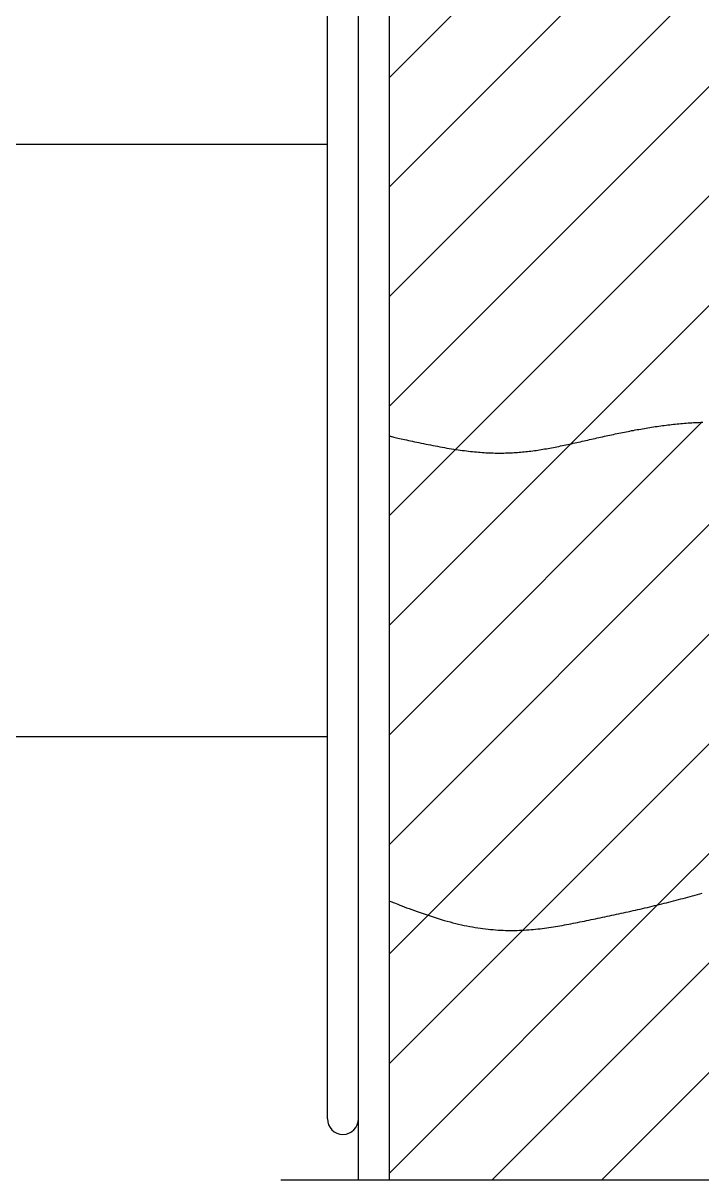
# Model space of a CAD drawing. Extents: x 443 to 1217, y -1921 to -677.
# Drawn here: x 899.13 to 904.97, y -1450.5 to -1440.56 of the extents above; entities that cross this region are included whole.
import ezdxf

# ---------------------------------------------------------------- set-up
doc = ezdxf.new("R2010")
doc.units = 0
doc.header["$MEASUREMENT"] = 0
for name, color, linetype in [('2', 2, 'CONTINUOUS'), ('3', 8, 'CONTINUOUS'), ('5', 7, 'CONTINUOUS')]:
    doc.layers.add(name, color=color, linetype=linetype)

msp = doc.modelspace()

# ---------------------------------------------------------------- linework, layer by layer
at = {"layer": '2', "color": 8, "linetype": 'Continuous'}
for p, q in [((902.281, -1442.907), (909.1974, -1435.9905)), ((902.281, -1443.8488), (910.1181, -1436.0117)), ((902.281, -1441.0232), (907.2809, -1436.0233)), ((903.8372, -1444.1763), (911.9683, -1436.0452)), ((902.281, -1441.9651), (908.1383, -1436.1078)), ((902.8515, -1444.2202), (910.9426, -1436.1291)), ((902.281, -1446.6744), (904.9679, -1443.9876)), ((902.281, -1447.6163), (905.8655, -1444.0318)), ((904.5837, -1448.1393), (908.6331, -1444.0899)), ((902.281, -1445.7326), (903.8372, -1444.1763)), ((902.281, -1444.7907), (902.8515, -1444.2202)), ((903.4506, -1448.3304), (907.5665, -1444.2146)), ((902.6113, -1448.2279), (906.5799, -1444.2593)), ((903.1647, -1450.5001), (905.7174, -1447.9474)), ((902.281, -1450.4419), (904.5837, -1448.1393)), ((904.1066, -1450.5001), (906.4928, -1448.1138)), ((902.281, -1448.5582), (902.6113, -1448.2279)), ((902.281, -1449.5001), (903.4506, -1448.3304))]:
    msp.add_line(p, q, dxfattribs=at)
at = {"layer": '3', "color": 3, "linetype": 'Continuous'}
for p, q in [((902.281, -1450.5001), (902.281, -1429.7207)), ((902.0146, -1450.5001), (902.0146, -1430.4134)), ((901.7482, -1449.9758), (901.7482, -1437.988)), ((901.3486, -1450.5001), (914.6687, -1450.5001))]:
    msp.add_line(p, q, dxfattribs=at)
at = {"layer": '3', "color": 3}
for p, q in [((904.5824, -1444.0233), (904.598, -1444.0211)), ((904.598, -1444.0211), (904.6136, -1444.0189)), ((904.6136, -1444.0189), (904.6292, -1444.0167)), ((904.6292, -1444.0167), (904.6447, -1444.0147)), ((904.6447, -1444.0147), (904.6605, -1444.0127)), ((904.6605, -1444.0127), (904.6761, -1444.0107)), ((904.6761, -1444.0107), (904.6917, -1444.0089)), ((904.6917, -1444.0089), (904.7073, -1444.0071)), ((904.7073, -1444.0071), (904.7231, -1444.0055)), ((904.7231, -1444.0055), (904.7386, -1444.0037)), ((904.7386, -1444.0037), (904.7544, -1444.0021)), ((904.7544, -1444.0021), (904.77, -1444.0007)), ((904.77, -1444.0007), (904.7858, -1443.9993)), ((904.7858, -1443.9993), (904.8016, -1443.9979)), ((904.8016, -1443.9979), (904.8172, -1443.9965)), ((904.8172, -1443.9965), (904.833, -1443.9953)), ((904.833, -1443.9953), (904.8487, -1443.9941)), ((904.8487, -1443.9941), (904.8645, -1443.9931)), ((904.8645, -1443.9931), (904.8803, -1443.9919)), ((904.8803, -1443.9919), (904.8961, -1443.9909)), ((904.8961, -1443.9909), (904.9119, -1443.9901)), ((904.9119, -1443.9901), (904.9277, -1443.9893)), ((904.9277, -1443.9893), (904.9434, -1443.9885)), ((904.9434, -1443.9885), (904.9592, -1443.9877)), ((904.9592, -1443.9877), (904.975, -1443.9871)), ((902.2809, -1444.1064), (902.2847, -1444.1072)), ((902.2847, -1444.1072), (902.2897, -1444.1084)), ((902.2897, -1444.1084), (902.2959, -1444.1098)), ((902.2959, -1444.1098), (902.3031, -1444.1116)), ((902.3031, -1444.1116), (902.3115, -1444.1136)), ((902.3115, -1444.1136), (902.3208, -1444.1158)), ((902.3208, -1444.1158), (902.3312, -1444.118)), ((902.3312, -1444.118), (902.3426, -1444.1206)), ((902.3426, -1444.1206), (902.3548, -1444.1234)), ((904.0661, -1444.1228), (904.0819, -1444.1192)), ((904.0819, -1444.1192), (904.0977, -1444.1158)), ((904.0977, -1444.1158), (904.1135, -1444.1122)), ((904.1135, -1444.1122), (904.1293, -1444.1088)), ((904.1293, -1444.1088), (904.1448, -1444.1054)), ((904.1448, -1444.1054), (904.1606, -1444.1018)), ((904.1606, -1444.1018), (904.1764, -1444.0984)), ((904.1764, -1444.0984), (904.192, -1444.095)), ((904.192, -1444.095), (904.2078, -1444.0918)), ((904.2078, -1444.0918), (904.2234, -1444.0884)), ((904.2234, -1444.0884), (904.2391, -1444.0852)), ((904.2391, -1444.0852), (904.2547, -1444.0818)), ((904.2547, -1444.0818), (904.2705, -1444.0786)), ((904.2705, -1444.0786), (904.2861, -1444.0754)), ((904.2861, -1444.0754), (904.3017, -1444.0722)), ((904.3017, -1444.0722), (904.3173, -1444.0692)), ((904.3173, -1444.0692), (904.3328, -1444.0661)), ((904.3328, -1444.0661), (904.3484, -1444.0631)), ((904.3484, -1444.0631), (904.3642, -1444.0601)), ((904.3642, -1444.0601), (904.3798, -1444.0573)), ((904.3798, -1444.0573), (904.3954, -1444.0543)), ((904.3954, -1444.0543), (904.411, -1444.0515)), ((904.411, -1444.0515), (904.4266, -1444.0487)), ((904.4266, -1444.0487), (904.4421, -1444.0459)), ((904.4421, -1444.0459), (904.4577, -1444.0431)), ((904.4577, -1444.0431), (904.4733, -1444.0405)), ((904.4733, -1444.0405), (904.4889, -1444.0379)), ((904.4889, -1444.0379), (904.5045, -1444.0353)), ((904.5045, -1444.0353), (904.5201, -1444.0327)), ((904.5201, -1444.0327), (904.5356, -1444.0303)), ((904.5356, -1444.0303), (904.5512, -1444.0279)), ((904.5512, -1444.0279), (904.5668, -1444.0255)), ((904.5668, -1444.0255), (904.5824, -1444.0233)), ((902.3548, -1444.1234), (902.368, -1444.1264)), ((902.368, -1444.1264), (902.3818, -1444.1296)), ((902.3818, -1444.1296), (902.3966, -1444.1328)), ((902.3966, -1444.1328), (902.412, -1444.1362)), ((902.412, -1444.1362), (902.4279, -1444.1398)), ((902.4279, -1444.1398), (902.4445, -1444.1434)), ((902.4445, -1444.1434), (902.4619, -1444.1472)), ((902.4619, -1444.1472), (902.4795, -1444.151)), ((902.4795, -1444.151), (902.4979, -1444.155)), ((902.4979, -1444.155), (902.5165, -1444.159)), ((902.5165, -1444.159), (902.5354, -1444.163)), ((902.5354, -1444.163), (902.5548, -1444.167)), ((902.5548, -1444.167), (902.5744, -1444.1709)), ((902.5744, -1444.1709), (902.5944, -1444.1749)), ((902.5944, -1444.1749), (902.6144, -1444.1791)), ((902.6144, -1444.1791), (902.6345, -1444.1831)), ((902.6345, -1444.1831), (902.6549, -1444.1869)), ((902.6549, -1444.1869), (902.6753, -1444.1909)), ((902.6753, -1444.1909), (902.6957, -1444.1947)), ((902.6957, -1444.1947), (902.7159, -1444.1985)), ((902.7159, -1444.1985), (902.736, -1444.2021)), ((902.736, -1444.2021), (902.7562, -1444.2057)), ((902.7562, -1444.2057), (902.776, -1444.2093)), ((902.776, -1444.2093), (902.7956, -1444.2125)), ((902.7956, -1444.2125), (902.815, -1444.2157)), ((902.815, -1444.2157), (902.8341, -1444.2187)), ((902.8341, -1444.2187), (902.8531, -1444.2217)), ((903.5864, -1444.2225), (903.6012, -1444.2201)), ((903.6012, -1444.2201), (903.6162, -1444.2175)), ((903.6162, -1444.2175), (903.6309, -1444.2149)), ((903.6309, -1444.2149), (903.6461, -1444.2123)), ((903.6461, -1444.2123), (903.6611, -1444.2095)), ((903.6611, -1444.2095), (903.6763, -1444.2067)), ((903.6763, -1444.2067), (903.6915, -1444.2039)), ((903.6915, -1444.2039), (903.7067, -1444.2009)), ((903.7067, -1444.2009), (903.7221, -1444.1979)), ((903.7221, -1444.1979), (903.7372, -1444.1949)), ((903.7372, -1444.1949), (903.7526, -1444.1917)), ((903.7526, -1444.1917), (903.7682, -1444.1885)), ((903.7682, -1444.1885), (903.7836, -1444.1853)), ((903.7836, -1444.1853), (903.7992, -1444.1821)), ((903.7992, -1444.1821), (903.8146, -1444.1787)), ((903.8146, -1444.1787), (903.8301, -1444.1755)), ((903.8301, -1444.1755), (903.8457, -1444.1721)), ((903.8457, -1444.1721), (903.8613, -1444.1687)), ((903.8613, -1444.1687), (903.8771, -1444.1652)), ((903.8771, -1444.1652), (903.8927, -1444.1618)), ((903.8927, -1444.1618), (903.9085, -1444.1584)), ((903.9085, -1444.1584), (903.9243, -1444.1548)), ((903.9243, -1444.1548), (903.9398, -1444.1512)), ((903.9398, -1444.1512), (903.9556, -1444.1478)), ((903.9556, -1444.1478), (903.9714, -1444.1442)), ((903.9714, -1444.1442), (903.9872, -1444.1406)), ((903.9872, -1444.1406), (904.003, -1444.137)), ((904.003, -1444.137), (904.0188, -1444.1336)), ((904.0188, -1444.1336), (904.0345, -1444.13)), ((904.0345, -1444.13), (904.0503, -1444.1264)), ((904.0503, -1444.1264), (904.0661, -1444.1228)), ((902.8531, -1444.2217), (902.8717, -1444.2243)), ((902.8717, -1444.2243), (902.8901, -1444.2271)), ((902.8901, -1444.2271), (902.9083, -1444.2295)), ((902.9083, -1444.2295), (902.9262, -1444.2319)), ((902.9262, -1444.2319), (902.944, -1444.2341)), ((902.944, -1444.2341), (902.9616, -1444.2361)), ((902.9616, -1444.2361), (902.979, -1444.2381)), ((902.979, -1444.2381), (902.9962, -1444.2399)), ((902.9962, -1444.2399), (903.0132, -1444.2417)), ((903.0132, -1444.2417), (903.0301, -1444.2433)), ((903.0301, -1444.2433), (903.0467, -1444.2447)), ((903.0467, -1444.2447), (903.0631, -1444.2461)), ((903.0631, -1444.2461), (903.0795, -1444.2473)), ((903.0795, -1444.2473), (903.0957, -1444.2483)), ((903.0957, -1444.2483), (903.1117, -1444.2493)), ((903.1117, -1444.2493), (903.1276, -1444.2501)), ((903.1276, -1444.2501), (903.1434, -1444.2509)), ((903.1434, -1444.2509), (903.159, -1444.2515)), ((903.159, -1444.2515), (903.1746, -1444.2519)), ((903.1746, -1444.2519), (903.19, -1444.2523)), ((903.19, -1444.2523), (903.2052, -1444.2525)), ((903.2052, -1444.2525), (903.2204, -1444.2527)), ((903.2204, -1444.2527), (903.2355, -1444.2527)), ((903.2355, -1444.2527), (903.2505, -1444.2527)), ((903.2505, -1444.2527), (903.2655, -1444.2525)), ((903.2655, -1444.2525), (903.2803, -1444.2521)), ((903.2803, -1444.2521), (903.2951, -1444.2517)), ((903.2951, -1444.2517), (903.3099, -1444.2513)), ((903.3099, -1444.2513), (903.3245, -1444.2507)), ((903.3245, -1444.2507), (903.339, -1444.2499)), ((903.339, -1444.2499), (903.3536, -1444.2491)), ((903.3536, -1444.2491), (903.3682, -1444.2481)), ((903.3682, -1444.2481), (903.3828, -1444.2471)), ((903.3828, -1444.2471), (903.3972, -1444.2459)), ((903.3972, -1444.2459), (903.4118, -1444.2447)), ((903.4118, -1444.2447), (903.4262, -1444.2433)), ((903.4262, -1444.2433), (903.4405, -1444.2419)), ((903.4405, -1444.2419), (903.4551, -1444.2405)), ((903.4551, -1444.2405), (903.4695, -1444.2389)), ((903.4695, -1444.2389), (903.4841, -1444.2371)), ((903.4841, -1444.2371), (903.4985, -1444.2353)), ((903.4985, -1444.2353), (903.5131, -1444.2333)), ((903.5131, -1444.2333), (903.5276, -1444.2313)), ((903.5276, -1444.2313), (903.5422, -1444.2293)), ((903.5422, -1444.2293), (903.5568, -1444.2271)), ((903.5568, -1444.2271), (903.5716, -1444.2249)), ((903.5716, -1444.2249), (903.5864, -1444.2225)), ((904.7253, -1448.1018), (904.7456, -1448.0964)), ((904.7456, -1448.0964), (904.7662, -1448.091)), ((904.7662, -1448.091), (904.7866, -1448.0857)), ((904.7866, -1448.0857), (904.807, -1448.0801)), ((904.807, -1448.0801), (904.8276, -1448.0747)), ((904.8276, -1448.0747), (904.8479, -1448.0691)), ((904.8479, -1448.0691), (904.8683, -1448.0637)), ((904.8683, -1448.0637), (904.8887, -1448.0583)), ((904.8887, -1448.0583), (904.9091, -1448.0527)), ((904.9091, -1448.0527), (904.9295, -1448.0473)), ((904.9295, -1448.0473), (904.9498, -1448.0419)), ((904.9498, -1448.0419), (904.97, -1448.0365)), ((902.2809, -1448.1024), (902.2859, -1448.1044)), ((902.2859, -1448.1044), (902.2929, -1448.1072)), ((902.2929, -1448.1072), (902.3017, -1448.1108)), ((902.3017, -1448.1108), (902.3125, -1448.115)), ((902.3125, -1448.115), (902.3248, -1448.12)), ((902.3248, -1448.12), (902.3388, -1448.1256)), ((902.3388, -1448.1256), (902.3542, -1448.1316)), ((902.3542, -1448.1316), (902.3712, -1448.1382)), ((902.3712, -1448.1382), (902.3894, -1448.1452)), ((902.3894, -1448.1452), (902.409, -1448.1526)), ((902.409, -1448.1526), (902.4295, -1448.1604)), ((902.4295, -1448.1604), (902.4511, -1448.1684)), ((902.4511, -1448.1684), (902.4735, -1448.1768)), ((902.4735, -1448.1768), (902.4969, -1448.1852)), ((902.4969, -1448.1852), (902.5209, -1448.1939)), ((902.5209, -1448.1939), (902.5454, -1448.2025)), ((904.3153, -1448.1993), (904.3356, -1448.1949)), ((904.3356, -1448.1949), (904.356, -1448.1903)), ((904.356, -1448.1903), (904.3764, -1448.1858)), ((904.3764, -1448.1858), (904.3968, -1448.1812)), ((904.3968, -1448.1812), (904.4172, -1448.1766)), ((904.4172, -1448.1766), (904.4377, -1448.172)), ((904.4377, -1448.172), (904.4581, -1448.1672)), ((904.4581, -1448.1672), (904.4787, -1448.1624)), ((904.4787, -1448.1624), (904.4993, -1448.1576)), ((904.4993, -1448.1576), (904.5199, -1448.1528)), ((904.5199, -1448.1528), (904.5402, -1448.148)), ((904.5402, -1448.148), (904.5608, -1448.143)), ((904.5608, -1448.143), (904.5814, -1448.138)), ((904.5814, -1448.138), (904.602, -1448.133)), ((904.602, -1448.133), (904.6226, -1448.128)), ((904.6226, -1448.128), (904.6431, -1448.1228)), ((904.6431, -1448.1228), (904.6637, -1448.1176)), ((904.6637, -1448.1176), (904.6841, -1448.1124)), ((904.6841, -1448.1124), (904.7047, -1448.1072)), ((904.7047, -1448.1072), (904.7253, -1448.1018)), ((902.5454, -1448.2025), (902.5706, -1448.2113)), ((902.5706, -1448.2113), (902.5962, -1448.2201)), ((902.5962, -1448.2201), (902.6219, -1448.2287)), ((902.6219, -1448.2287), (902.6479, -1448.2373)), ((902.6479, -1448.2373), (902.6739, -1448.2457)), ((902.6739, -1448.2457), (902.7001, -1448.2539)), ((902.7001, -1448.2539), (902.726, -1448.2619)), ((902.726, -1448.2619), (902.7518, -1448.2695)), ((902.7518, -1448.2695), (902.7774, -1448.2767)), ((902.7774, -1448.2767), (902.8026, -1448.2835)), ((902.8026, -1448.2835), (902.8275, -1448.2901)), ((902.8275, -1448.2901), (902.8523, -1448.296)), ((902.8523, -1448.296), (902.8767, -1448.302)), ((903.8425, -1448.2984), (903.8615, -1448.2946)), ((903.8615, -1448.2946), (903.8807, -1448.2908)), ((903.8807, -1448.2908), (903.8999, -1448.2871)), ((903.8999, -1448.2871), (903.9189, -1448.2831)), ((903.9189, -1448.2831), (903.9382, -1448.2791)), ((903.9382, -1448.2791), (903.9574, -1448.2753)), ((903.9574, -1448.2753), (903.9768, -1448.2713)), ((903.9768, -1448.2713), (903.9962, -1448.2671)), ((903.9962, -1448.2671), (904.0156, -1448.2631)), ((904.0156, -1448.2631), (904.0351, -1448.2591)), ((904.0351, -1448.2591), (904.0547, -1448.2549)), ((904.0547, -1448.2549), (904.0745, -1448.2509)), ((904.0745, -1448.2509), (904.0943, -1448.2467)), ((904.0943, -1448.2467), (904.1141, -1448.2425)), ((904.1141, -1448.2425), (904.134, -1448.2383)), ((904.134, -1448.2383), (904.1538, -1448.2341)), ((904.1538, -1448.2341), (904.174, -1448.2299)), ((904.174, -1448.2299), (904.194, -1448.2257)), ((904.194, -1448.2257), (904.214, -1448.2213)), ((904.214, -1448.2213), (904.2341, -1448.2169)), ((904.2341, -1448.2169), (904.2543, -1448.2127)), ((904.2543, -1448.2127), (904.2747, -1448.2083)), ((904.2747, -1448.2083), (904.2949, -1448.2039)), ((904.2949, -1448.2039), (904.3153, -1448.1993)), ((902.8767, -1448.302), (902.9009, -1448.3074)), ((902.9009, -1448.3074), (902.9248, -1448.3126)), ((902.9248, -1448.3126), (902.9484, -1448.3174)), ((902.9484, -1448.3174), (902.972, -1448.322)), ((902.972, -1448.322), (902.9952, -1448.3262)), ((902.9952, -1448.3262), (903.0182, -1448.33)), ((903.0182, -1448.33), (903.0409, -1448.3338)), ((903.0409, -1448.3338), (903.0635, -1448.337)), ((903.0635, -1448.337), (903.0859, -1448.34)), ((903.0859, -1448.34), (903.1081, -1448.3428)), ((903.1081, -1448.3428), (903.13, -1448.3452)), ((903.13, -1448.3452), (903.1518, -1448.3474)), ((903.1518, -1448.3474), (903.1734, -1448.3494)), ((903.1734, -1448.3494), (903.1948, -1448.351)), ((903.1948, -1448.351), (903.216, -1448.3526)), ((903.216, -1448.3526), (903.2371, -1448.3536)), ((903.2371, -1448.3536), (903.2581, -1448.3546)), ((903.2581, -1448.3546), (903.2789, -1448.3554)), ((903.2789, -1448.3554), (903.2995, -1448.3558)), ((903.2995, -1448.3558), (903.3199, -1448.356)), ((903.3199, -1448.356), (903.3402, -1448.356)), ((903.3402, -1448.356), (903.3606, -1448.3558)), ((903.3606, -1448.3558), (903.3806, -1448.3554)), ((903.3806, -1448.3554), (903.4006, -1448.3548)), ((903.4006, -1448.3548), (903.4206, -1448.354)), ((903.4206, -1448.354), (903.4403, -1448.353)), ((903.4403, -1448.353), (903.4599, -1448.3518)), ((903.4599, -1448.3518), (903.4797, -1448.3506)), ((903.4797, -1448.3506), (903.4991, -1448.349)), ((903.4991, -1448.349), (903.5185, -1448.3472)), ((903.5185, -1448.3472), (903.5378, -1448.3454)), ((903.5378, -1448.3454), (903.5572, -1448.3434)), ((903.5572, -1448.3434), (903.5764, -1448.3412)), ((903.5764, -1448.3412), (903.5956, -1448.339)), ((903.5956, -1448.339), (903.6148, -1448.3364)), ((903.6148, -1448.3364), (903.6337, -1448.334)), ((903.6337, -1448.334), (903.6529, -1448.3312)), ((903.6529, -1448.3312), (903.6719, -1448.3284)), ((903.6719, -1448.3284), (903.6909, -1448.3254)), ((903.6909, -1448.3254), (903.7099, -1448.3224)), ((903.7099, -1448.3224), (903.7288, -1448.3192)), ((903.7288, -1448.3192), (903.7476, -1448.316)), ((903.7476, -1448.316), (903.7666, -1448.3126)), ((903.7666, -1448.3126), (903.7856, -1448.3092)), ((903.7856, -1448.3092), (903.8046, -1448.3056)), ((903.8046, -1448.3056), (903.8236, -1448.302)), ((903.8236, -1448.302), (903.8425, -1448.2984))]:
    msp.add_line(p, q, dxfattribs=at)
at = {"layer": '3', "color": 3, "linetype": 'Continuous'}
msp.add_arc((901.8814, -1449.9758), 0.1332, 180, 359.99998, dxfattribs=at)
at = {"layer": '5', "color": 3, "linetype": 'Continuous'}
for p, q in [((881.8569, -1441.5988), (901.7482, -1441.5988)), ((889.7368, -1446.6899), (901.7482, -1446.6899))]:
    msp.add_line(p, q, dxfattribs=at)

doc.saveas('drawing.dxf')
